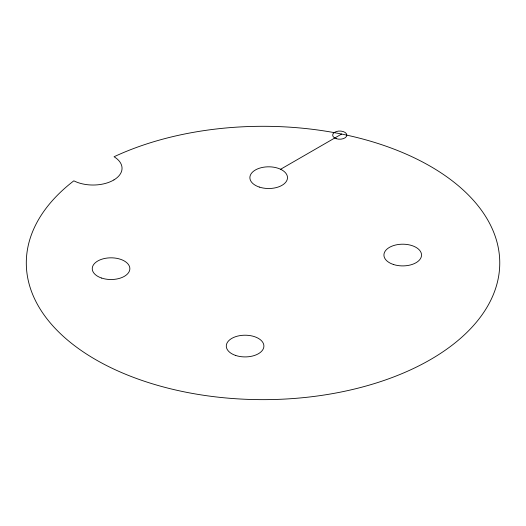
<?xml version="1.0" encoding="UTF-8"?>
<svg xmlns="http://www.w3.org/2000/svg" width="526" height="526" viewBox="0 0 526 526"><rect width="100%" height="100%" fill="white"/><g stroke="black" fill="none" stroke-linecap="round" stroke-linejoin="round"><path stroke-width="0.79" d="M280.608 169.267L341.604 134.051M113.912 179.912A28.996 16.74 0 0 0 114.057 156.755A236.726 136.675 0 0 1 493.04 230.644A236.726 136.675 0 0 1 215.298 396.841A236.726 136.675 0 0 1 73.831 180.826A28.996 16.74 0 0 0 113.912 179.912M393.33 264.453A18.805 10.855 0 0 0 421.536 255.051A18.805 10.855 0 0 0 393.33 245.649A18.805 10.855 0 0 0 393.33 264.453M235.694 355.464A18.805 10.855 0 0 0 263.901 346.062A18.805 10.855 0 0 0 235.694 336.66A18.805 10.855 0 0 0 235.694 355.464M101.649 278.07A18.805 10.855 0 0 0 129.856 268.668A18.805 10.855 0 0 0 101.649 259.272A18.805 10.855 0 0 0 101.649 278.07M259.285 187.065A18.805 10.855 0 0 0 287.492 177.663A18.805 10.855 0 0 0 259.285 168.261A18.805 10.855 0 0 0 259.285 187.065M336.199 138.673A7.088 4.096 0 0 0 346.831 135.129A7.088 4.096 0 0 0 336.199 131.585A7.088 4.096 0 0 0 336.199 138.673"/></g></svg>
